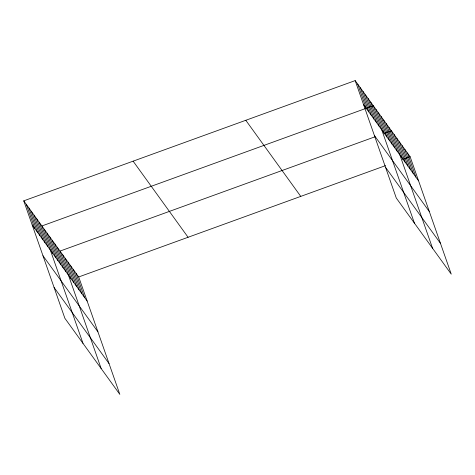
<?xml version="1.0" encoding="UTF-8"?>
<svg xmlns="http://www.w3.org/2000/svg" width="475" height="475" viewBox="0 0 475 475"><rect width="100%" height="100%" fill="white"/><g stroke="black" fill="none" stroke-linecap="round" stroke-linejoin="round"><path stroke-width="0.71" d="M23.75 200.848L78.707 276.955L119.837 394.398L64.879 318.292L23.75 200.848L355.163 80.602L410.121 156.708L451.25 274.152L396.293 198.045L355.163 80.602M375.03 136.788L60.022 251.079L101.151 368.517M383.919 133.564L391.436 130.833L432.565 248.277M78.707 276.955L385.516 165.638M402.604 159.44L410.121 156.708M363.601 104.696L418.558 180.803M374.389 135.5L429.347 211.607M385.504 167.242L440.462 243.348M245.795 120.282L300.758 196.389M133.119 161.167L188.076 237.274M32.187 224.936L87.145 301.043M42.976 255.746L97.933 331.853M54.091 287.482L109.048 363.589M407.455 153.015L415.892 177.104M404.783 149.316L413.22 173.411M402.111 145.623L410.548 169.712M399.445 141.924L407.883 166.018M396.773 138.231L405.211 162.319M394.108 134.532L402.545 158.62M388.847 127.247L397.284 151.341M386.252 123.66L394.689 147.749M383.663 120.068L392.101 144.162M381.075 116.482L389.512 140.576M378.48 112.896L386.917 136.984M375.891 109.309L384.328 133.398M414.426 223.161L373.303 105.717L41.889 225.963L83.012 343.401M370.708 102.131L379.145 126.225M368.119 98.545L376.556 122.633M365.524 94.958L373.962 119.047M362.936 91.366L371.373 115.461M360.347 87.78L368.784 111.868M357.752 84.194L366.189 108.282M76.042 273.256L84.479 297.35M73.37 269.562L81.807 293.651M70.698 265.863L79.135 289.958M68.032 262.17L76.469 286.259M65.36 258.471L73.797 282.56M62.694 254.772L71.131 278.867M57.433 247.487L65.871 271.581M54.839 243.901L63.276 267.995M52.25 240.314L60.687 264.403M49.661 236.728L58.098 260.817M47.067 233.136L55.504 257.23M44.478 229.55L52.915 253.638M39.294 222.371L47.732 246.466M36.706 218.785L45.143 242.879M34.111 215.199L42.548 239.287M31.522 211.612L39.959 235.701M28.933 208.02L37.371 232.115M26.339 204.434L34.776 228.528"/></g></svg>
